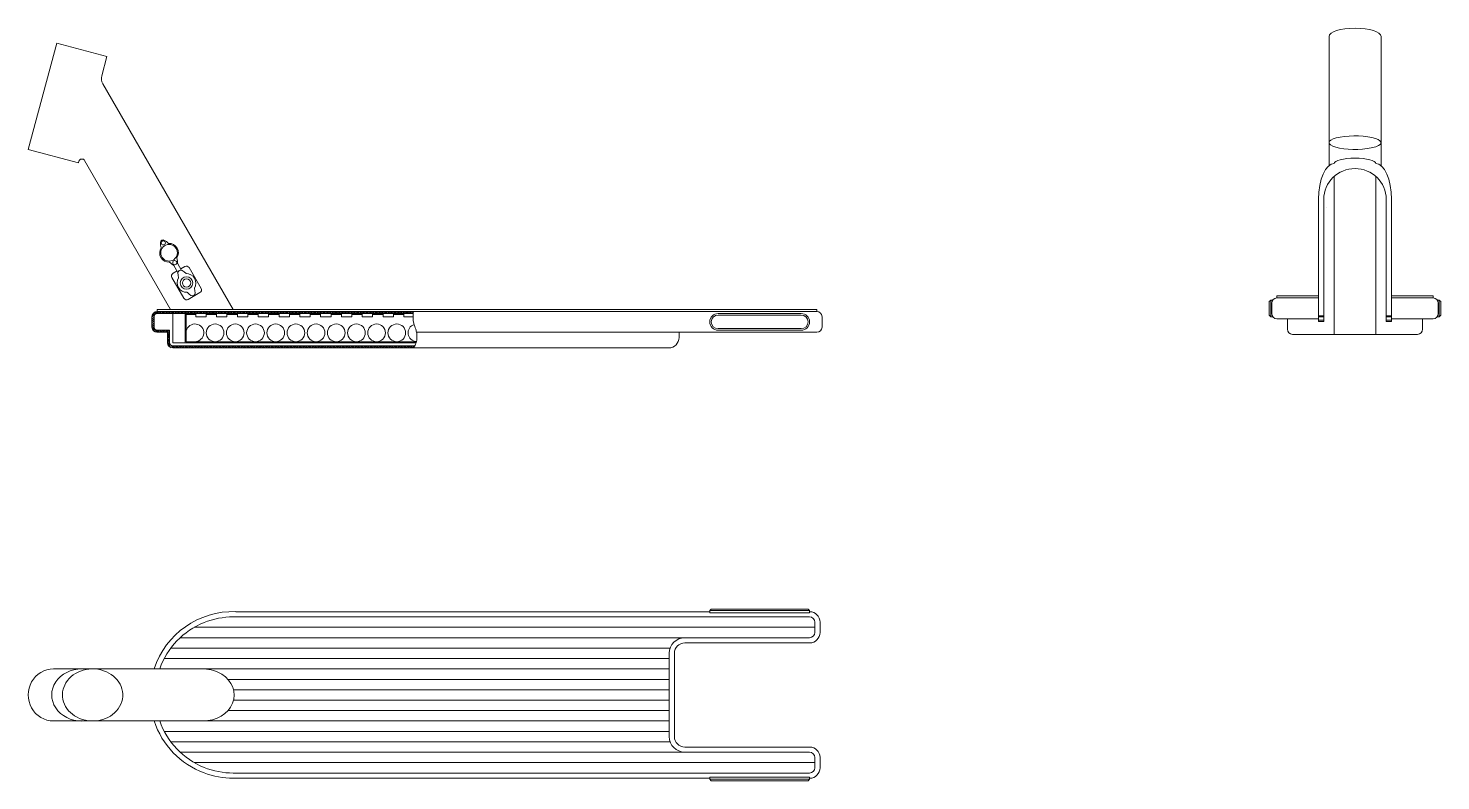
# Model space of a CAD drawing. Header units: millimetres. Extents: x 892 to 2250, y 707 to 1429.
import ezdxf

# ---------------------------------------------------------------- set-up
doc = ezdxf.new("R2010")
doc.units = ezdxf.units.MM
doc.layers.add('01_Contornos', color=7, linetype='Continuous', lineweight=20)

msp = doc.modelspace()

# ---------------------------------------------------------------- hatches: boundary and pattern name
at = {"layer": '01_Contornos', "true_color": 0xf8d731}
h = msp.add_hatch(dxfattribs=at)
h.set_pattern_fill('ANSI31', color=40, scale=0.4)
h.set_pattern_definition([(45, (-56.8746, -320.0918), (-0.8980256, 0.8980256), [])])
h.paths.add_polyline_path([(1015.8, 1155.3), (1030.8, 1155.3), (1042.8, 1155.3), (1261.9, 1155.3, -0.011398), (1262.2, 1157.3), (1015.8, 1157.3, 0.414214), (1010.8, 1152.3), (1010.8, 1142.3, 0.414214), (1015.8, 1137.3), (1025.8, 1137.3), (1027.8, 1137.3), (1027.8, 1139.3), (1015.8, 1139.3, -0.414214), (1012.8, 1142.3), (1012.8, 1152.3, -0.414214)])
h = msp.add_hatch(dxfattribs=at)
h.set_pattern_fill('ANSI31', color=40, scale=0.4, angle=90)
h.set_pattern_definition([(135, (-56.8746, -320.0918), (-0.8980256, -0.8980256), [])])
h.paths.add_polyline_path([(1030.8, 1122.3), (1261.6, 1122.3, 0.031889), (1263.2, 1124.3), (1030.8, 1124.3, -0.414214), (1027.8, 1127.3), (1027.8, 1137.3), (1025.8, 1137.3), (1025.8, 1127.3, 0.414214)])

# ---------------------------------------------------------------- linework, layer by layer
at = {"layer": '01_Contornos', "color": 40, "true_color": 0xf8d731}
for p, q in [((919.2, 1415.1), (891.9, 1313)), ((919.2, 1415.1), (967.5, 1402.1)), ((2142.1, 1297.4), (2142.1, 1421.6)), ((2192.1, 1297.4), (2192.1, 1421.6)), ((962.6, 1383.6), (967.5, 1402.1)), ((1088.7, 1159.3), (963.6, 1376)), ((891.9, 1313), (940.2, 1300)), ((940.2, 1300), (940.6, 1301.6)), ((1028.7, 1159.3), (946.1, 1302.3)), ((2132.1, 1147.7), (2132.1, 1265.1)), ((2137.1, 1265.1), (2137.1, 1147.7)), ((2197.1, 1265.1), (2197.1, 1147.7)), ((2202.1, 1147.7), (2202.1, 1265.1)), ((1035, 1196.3), (1031.1, 1194)), ((1035.8, 1194.8), (1031.9, 1201.6)), ((1035.4, 1203.6), (1039.3, 1196.8)), ((1042.4, 1200.5), (1038.5, 1198.3)), ((1058, 1179.5), (1046.5, 1199.4)), ((1030, 1189.9), (1041.5, 1170)), ((1045.6, 1168.9), (1056.9, 1175.4)), ((2086.1, 1168.3), (2084.7, 1166.9)), ((2088.1, 1168.3), (2086.1, 1168.3)), ((2086.1, 1152.3), (2086.1, 1168.3)), ((2092.1, 1172.3), (2132.1, 1172.3)), ((2092.1, 1170.3), (2092.1, 1172.3)), ((2092.1, 1170.3), (2132.1, 1170.3)), ((2202.1, 1172.3), (2242.1, 1172.3)), ((2242.1, 1170.3), (2202.1, 1170.3)), ((2242.1, 1170.3), (2242.1, 1172.3)), ((2246.1, 1168.3), (2248.1, 1168.3)), ((2248.1, 1152.3), (2248.1, 1168.3)), ((2248.1, 1168.3), (2249.5, 1166.9)), ((1015.8, 1159.3), (1649.8, 1159.3)), ((1015.8, 1157.3), (1015.8, 1159.3)), ((1649.8, 1157.3), (1015.8, 1157.3)), ((1015.8, 1155.3), (1030.8, 1155.3)), ((1042.8, 1155.3), (1030.8, 1155.3)), ((1030.8, 1155.3), (1030.8, 1127.3)), ((1042.8, 1127.3), (1042.8, 1155.3)), ((1042.8, 1155.3), (1261.9, 1155.3)), ((1043.8, 1155.3), (1043.8, 1128.3)), ((1043.8, 1154.3), (1052.9, 1154.3)), ((1052.9, 1152.3), (1052.9, 1155.3)), ((1062.9, 1152.3), (1062.9, 1155.3)), ((1062.9, 1154.3), (1072.9, 1154.3)), ((1072.9, 1152.3), (1072.9, 1155.3)), ((1082.9, 1152.3), (1082.9, 1155.3)), ((1082.9, 1154.3), (1092.9, 1154.3)), ((1092.9, 1155.3), (1092.9, 1152.3)), ((1102.9, 1155.3), (1102.9, 1152.3)), ((1102.9, 1154.3), (1112.9, 1154.3)), ((1112.9, 1152.3), (1112.9, 1155.3)), ((1122.9, 1155.3), (1122.9, 1152.3)), ((1122.9, 1154.3), (1132.9, 1154.3)), ((1132.9, 1155.3), (1132.9, 1152.3)), ((1142.9, 1152.3), (1142.9, 1155.3)), ((1142.9, 1154.3), (1152.9, 1154.3)), ((1152.9, 1155.3), (1152.9, 1152.3)), ((1162.9, 1152.3), (1162.9, 1155.3)), ((1162.9, 1154.3), (1172.9, 1154.3)), ((1172.9, 1155.3), (1172.9, 1152.3)), ((1182.9, 1152.3), (1182.9, 1155.3)), ((1182.9, 1154.3), (1192.9, 1154.3)), ((1192.9, 1152.3), (1192.9, 1155.3)), ((1202.9, 1155.3), (1202.9, 1152.3)), ((1202.9, 1154.3), (1212.9, 1154.3)), ((1212.9, 1152.3), (1212.9, 1155.3)), ((1222.9, 1152.3), (1222.9, 1155.3)), ((1222.9, 1154.3), (1232.9, 1154.3)), ((1232.9, 1155.3), (1232.9, 1152.3)), ((1242.9, 1152.3), (1242.9, 1155.3)), ((1242.9, 1154.3), (1252.9, 1154.3)), ((1252.9, 1152.3), (1252.9, 1155.3)), ((1554.9, 1155.3), (1634.9, 1155.3)), ((1649.8, 1159.3), (1649.8, 1157.3)), ((2084.7, 1153.7), (2084.7, 1166.9)), ((2087.1, 1165.3), (2087.1, 1155.3)), ((2247.1, 1165.3), (2247.1, 1155.3)), ((2249.5, 1153.7), (2249.5, 1166.9)), ((1010.8, 1142.3), (1010.8, 1152.3)), ((1012.8, 1142.3), (1012.8, 1152.3)), ((1062.9, 1152.3), (1052.9, 1152.3)), ((1082.9, 1152.3), (1072.9, 1152.3)), ((1102.9, 1152.3), (1092.9, 1152.3)), ((1122.9, 1152.3), (1112.9, 1152.3)), ((1142.9, 1152.3), (1132.9, 1152.3)), ((1162.9, 1152.3), (1152.9, 1152.3)), ((1182.9, 1152.3), (1172.9, 1152.3)), ((1182.9, 1152.3), (1182.9, 1152.3)), ((1202.9, 1152.3), (1192.9, 1152.3)), ((1192.9, 1152.3), (1192.9, 1152.3)), ((1222.9, 1152.3), (1212.9, 1152.3)), ((1242.9, 1152.3), (1232.9, 1152.3)), ((1261.7, 1152.3), (1252.9, 1152.3)), ((1554.9, 1153.8), (1634.9, 1153.8)), ((1554.9, 1140.8), (1634.9, 1140.8)), ((1654.8, 1152.3), (1654.8, 1142.3)), ((2086.1, 1152.3), (2084.7, 1153.7)), ((2088.1, 1152.3), (2086.1, 1152.3)), ((2092.1, 1150.3), (2132.1, 1150.3)), ((2102.1, 1140.3), (2102.1, 1150.3)), ((2132.1, 1153.2), (2137.1, 1153.2)), ((2132.1, 1152.1), (2137.1, 1152.1)), ((2132.1, 1148.8), (2137.1, 1148.8)), ((2132.1, 1147.7), (2137.1, 1147.7)), ((2197.1, 1153.2), (2202.1, 1153.2)), ((2197.1, 1152.1), (2202.1, 1152.1)), ((2197.1, 1148.8), (2202.1, 1148.8)), ((2197.1, 1147.7), (2202.1, 1147.7)), ((2242.1, 1150.3), (2202.1, 1150.3)), ((2232.1, 1150.3), (2232.1, 1140.3)), ((2246.1, 1152.3), (2248.1, 1152.3)), ((2248.1, 1152.3), (2249.5, 1153.7)), ((1027.8, 1139.3), (1015.8, 1139.3)), ((1025.8, 1137.3), (1015.8, 1137.3)), ((1025.8, 1137.3), (1025.8, 1127.3)), ((1025.8, 1137.3), (1027.8, 1137.3)), ((1027.8, 1139.3), (1027.8, 1127.3)), ((1030.8, 1127.3), (1264.8, 1127.3)), ((1265, 1128.3), (1043.8, 1128.3)), ((1649.8, 1137.3), (1265.1, 1137.3)), ((1517.4, 1137.3), (1517.4, 1132.3)), ((1554.9, 1139.3), (1634.9, 1139.3)), ((2107.1, 1135.3), (2138.2, 1135.3)), ((2227.1, 1135.3), (2138.2, 1135.3)), ((1030.8, 1124.3), (1263.2, 1124.3)), ((1030.8, 1122.3), (1507.4, 1122.3)), ((1546.9, 868.9), (1091.4, 868.9)), ((1546.9, 869.9), (1548.4, 871.3)), ((1546.9, 869.9), (1642.9, 869.9)), ((1546.9, 867.9), (1546.9, 869.9)), ((1548.4, 871.3), (1641.4, 871.3)), ((1642.9, 869.9), (1641.4, 871.3)), ((1642.9, 867.9), (1642.9, 869.9)), ((1546.9, 867.9), (1642.9, 867.9)), ((1647.9, 858.9), (1647.9, 848.9)), ((1652.9, 858.9), (1652.9, 848.9)), ((1037.8, 843.9), (1060.9, 843.9)), ((1051.4, 853.9), (1647.9, 853.9)), ((1060.9, 843.9), (1642.9, 843.9)), ((1642.9, 843.9), (1522.9, 843.9)), ((1028.8, 833.9), (1060.9, 833.9)), ((1060.9, 833.9), (1508.7, 833.9)), ((1507.9, 828.9), (1507.9, 748.9)), ((1512.9, 748.9), (1512.9, 828.9)), ((1022.4, 823.9), (1038.9, 823.9)), ((1038.9, 823.9), (1507.9, 823.9)), ((916, 813.9), (1060.9, 813.9)), ((1060.9, 813.9), (1507.9, 813.9)), ((1083.8, 803.9), (1507.9, 803.9)), ((1089.2, 793.9), (1507.9, 793.9)), ((1083.8, 773.9), (1507.9, 773.9)), ((1089.2, 783.9), (1507.9, 783.9)), ((916, 763.9), (1059.8, 763.9)), ((1059.8, 763.9), (1507.9, 763.9)), ((1022.4, 753.9), (1060.9, 753.9)), ((1060.9, 753.9), (1507.9, 753.9)), ((1028.8, 743.9), (1060.9, 743.9)), ((1037.8, 733.9), (1060.9, 733.9)), ((1060.9, 743.9), (1508.7, 743.9)), ((1060.9, 733.9), (1575.3, 733.9)), ((1575.3, 738.9), (1522.9, 738.9)), ((1522.9, 733.9), (1565.3, 733.9)), ((1642.9, 738.9), (1575.3, 738.9)), ((1642.9, 733.9), (1595.4, 733.9)), ((1051.4, 723.9), (1647.9, 723.9)), ((1647.9, 718.9), (1647.9, 728.9)), ((1652.9, 718.9), (1652.9, 728.9)), ((1088.7, 713.9), (1642.9, 713.9)), ((1088.9, 708.9), (1546.9, 708.9)), ((1546.9, 709.9), (1642.9, 709.9)), ((1546.9, 709.9), (1546.9, 707.9)), ((1546.9, 707.9), (1642.9, 707.9)), ((1546.9, 707.9), (1548.4, 706.5)), ((1548.4, 706.5), (1641.4, 706.5)), ((1642.9, 707.9), (1641.4, 706.5)), ((1642.9, 709.9), (1642.9, 707.9))]:
    msp.add_line(p, q, dxfattribs=at)
at = {"layer": '01_Contornos', "color": 2}
for p, q in [((2182.7, 1314.4), (2187.1, 1315.6)), ((2147.1, 1287), (2147.1, 1135.3)), ((2187.1, 1287), (2187.1, 1135.3)), ((1642.9, 863.9), (1088.9, 863.9)), ((1642.9, 838.9), (1522.9, 838.9))]:
    msp.add_line(p, q, dxfattribs=at)
at = {"layer": '01_Contornos'}
msp.add_line((925.5, 794.5), (926, 796.1), dxfattribs=at)
at = {"layer": '01_Contornos', "color": 40, "lineweight": 20, "ltscale": 0.05, "true_color": 0xf8d731}
msp.add_line((1566.3, 733.9), (1595.4, 733.9), dxfattribs=at)
at = {"layer": '01_Contornos', "color": 40, "true_color": 0xf8d731}
for points in [[(918.4, 1412, 0.000105), (918.4, 1412)], [(1261.6, 1122.3, 0.05685), (1264.2, 1126, 0.094779), (1265.1, 1128.6, 0.03145), (1265.4, 1133.5, 0.042078), (1265.1, 1137.3, 0.050423), (1263.9, 1141.5, -0.037247), (1262.2, 1147.2, -0.05526), (1261.7, 1151.1, -0.034996), (1262.2, 1157.3)]]:
    msp.add_lwpolyline(points, format="xyb", dxfattribs=at)
for centre, radius in [((1021.7, 1223.2), 2), ((1027.2, 1213.7), 8), ((1032.7, 1204.2), 2), ((1044, 1184.7), 6), ((1044, 1184.7), 4), ((1071.5, 1136.8), 8.5), ((1090.9, 1136.8), 8.5), ((1110.3, 1136.8), 8.5), ((1129.7, 1136.8), 8.5), ((1149.1, 1136.8), 8.5), ((1168.5, 1136.8), 8.5), ((1187.9, 1136.8), 8.5), ((1207.3, 1136.8), 8.5), ((1226.7, 1136.8), 8.5), ((1246.1, 1136.8), 8.5)]:
    msp.add_circle(centre, radius, dxfattribs=at)
for centre, radius, start, end in [((972.2, 1381), 10, 165, 210), ((943.5, 1300.8), 3, 30, 165), ((1027.2, 1213.7), 9, 327.1032, 92.8968), ((1027.2, 1213.7), 9, 147.1032, 272.8968), ((1043.9, 1197.9), 3, 30, 120), ((1032.6, 1191.4), 3, 120, 210), ((1044, 1184.7), 9, 147.1032, 272.8968), ((1044, 1184.7), 9, 327.1032, 92.8968), ((1044.1, 1171.5), 3, 210, 300), ((1055.4, 1178), 3, 300, 30), ((2092.1, 1165.3), 5, 90, 180), ((2242.1, 1165.3), 5, 0, 90), ((1015.8, 1152.3), 5, 90, 180), ((1015.8, 1152.3), 3, 90, 180), ((1052.1, 1145.8), 8.5, 85.0504, 90), ((1554.9, 1147.3), 8, 90, 270), ((1634.9, 1147.3), 8, 270, 90), ((1649.8, 1152.3), 5, 0, 90), ((2092.1, 1155.3), 5, 180, 270), ((2242.1, 1155.3), 5, 270, 0), ((1015.8, 1142.3), 5, 180, 270), ((1015.8, 1142.3), 3, 180, 270), ((1052.1, 1136.8), 8.5, 270, 167.5463), ((1265.5, 1136.8), 8.5, 109.0136, 266.4569), ((1554.9, 1147.3), 6.5, 90, 270), ((1634.9, 1147.3), 6.5, 270, 90), ((1649.8, 1142.3), 5, 270, 0), ((1030.8, 1127.3), 5, 180, 270), ((1030.8, 1127.3), 3, 180, 270), ((1507.4, 1132.3), 10, 270, 360), ((2107.1, 1140.3), 5, 180, 270), ((2227.1, 1140.3), 5, 270, 0), ((1088.9, 788.9), 80.1, 88.2278, 161.7828), ((1642.9, 858.9), 10, 0, 90), ((1089, 788.9), 75.1, 111.9692, 160.5163), ((1088.9, 788.9), 80, 110.3641, 110.4796), ((1088.9, 788.9), 75, 90, 111.913), ((1088.8, 788.9), 75, 89.9352, 111.8432), ((1642.9, 858.9), 5, 0, 90), ((1522.9, 828.9), 15, 90, 180), ((1642.9, 848.9), 10, 270, 0), ((1642.9, 848.9), 5, 270, 0), ((1522.9, 828.9), 10, 90, 180), ((1088.9, 788.9), 80, 198.21, 249.5204), ((1088.9, 788.9), 75, 199.4712, 248.087), ((1522.9, 748.9), 15, 180, 270), ((1522.9, 748.9), 10, 180, 270), ((1642.9, 728.9), 10, 0, 90), ((1642.9, 728.9), 5, 0, 90), ((1088.9, 788.9), 75, 248.087, 270), ((1088.9, 788.9), 80, 249.5204, 270), ((1642.9, 718.9), 10, 270, 0), ((1642.9, 718.9), 5, 270, 0)]:
    msp.add_arc(centre, radius, start, end, dxfattribs=at)
for centre, major_axis, ratio, start_param, end_param in [((2167.1, 1421.6), (-25, 0), 0.310583, 3.141593, 6.283185), ((2167.1, 1319.5), (-25, 0), 0.258819, 2.498092, 8.529678), ((2167.1, 1299.4), (-20, 0), 0.258819, 3.141593, 6.283185), ((2147.1, 1265.1), (0, -34.3), 0.437602, 3.141593, 4.712389), ((2167.1, 1265.1), (-30, 0), 0.981537, 3.141593, 6.283185), ((2167.1, 1260.6), (40, 0), 0.11339, 3.947684, 3.947698), ((1027.2, 1213.7), (-7, 12.1), 0.357143, 5.321652, 7.244718), ((1027.2, 1213.7), (-7, 12.1), 0.357143, 9.836295, 10.386311), ((1027.2, 1213.7), (-7, 12.1), 0.357143, 8.463245, 9.013261), ((1044, 1184.7), (-7, 12.1), 0.357143, 5.321652, 7.244718), ((1044, 1184.7), (-7, 12.1), 0.357143, 8.463245, 10.386311), ((953.7, 788.9), (-29, 0), 0.86273, -0.225096, 5.992038), ((916, 788.9), (0, 25), 0.965926, 6.283185, 9.424778), ((943.4, 788.9), (-29, 0), 0.86273, 4.712389, 7.853982), ((943.4, 788.9), (-29, 0), 0.86273, 4.712389, 4.712399), ((1059.8, 788.9), (30, 0), 0.833333, 4.712389, 7.210481), ((1059.8, 788.9), (30, 0), 0.833333, 7.210481, 7.819636)]:
    msp.add_ellipse(centre, major_axis=major_axis, ratio=ratio, start_param=start_param, end_param=end_param, dxfattribs=at)
at = {"layer": '01_Contornos', "color": 40, "true_color": 0xf8d731, "extrusion": (0, 0, -1)}
msp.add_ellipse((2187.1, 1265.1), major_axis=(0, -34.3), ratio=0.437602, start_param=3.141593, end_param=4.712389, dxfattribs=at)

doc.saveas('drawing.dxf')
